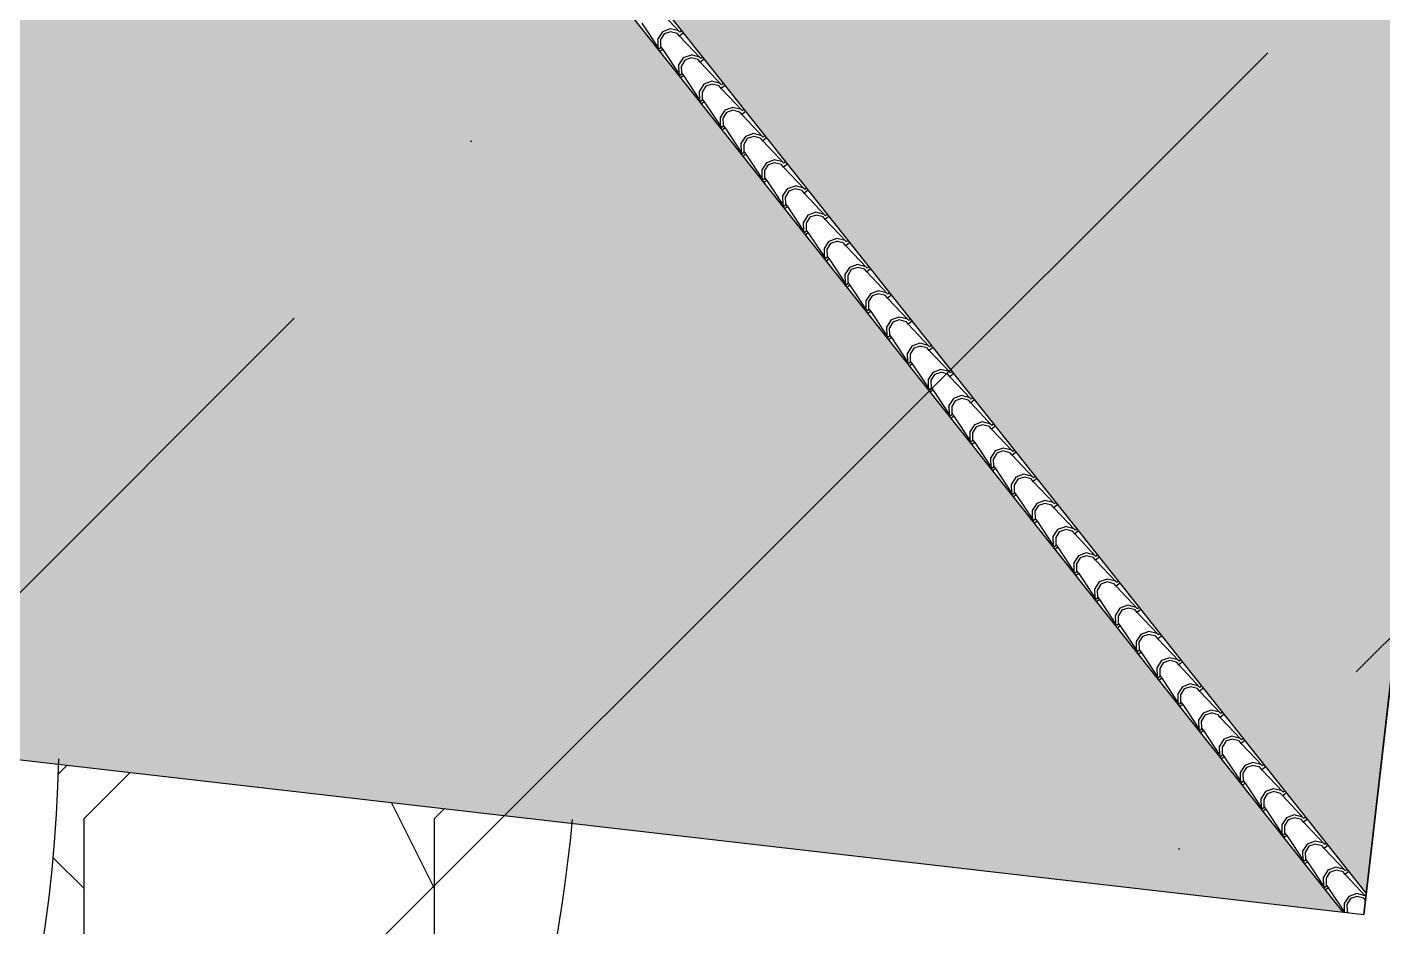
# Model space of a CAD drawing. Header units: millimetres. Extents: x 648844 to 649530, y 1246379 to 1246752.
# Drawn here: x 649207.03 to 649213.8, y 1246481.98 to 1246486.47 of the extents above; entities that cross this region are included whole.
import ezdxf

# ---------------------------------------------------------------- set-up
doc = ezdxf.new("R2010")
doc.units = ezdxf.units.MM
doc.header["$LTSCALE"] = 20
doc.header["$MEASUREMENT"] = 0
doc.layers.get('0').update_dxf_attribs({"linetype": 'CONTINUOUS'})
doc.layers.add('acera', color=8, linetype='CONTINUOUS')
doc.layers.add('TECHO', color=30, linetype='CONTINUOUS')

# ---------------------------------------------------------------- blocks, each defined once
blk = doc.blocks.new('TEJA45')
at = {"layer": 'TECHO'}
for p, q in [((-0.1916, 4.2385), (-0.0979, 4.35)), ((-0.1043, 4.3069), (-0.0984, 4.35)), ((-0.0899, 4.3095), (-0.0852, 4.345)), ((-0.0857, 4.35), (-0.0828, 4.3472)), ((-0.0852, 4.3448), (-0.08, 4.35)), ((-0.0852, 4.2692), (-0.1041, 4.307)), ((-0.0756, 4.2788), (-0.0898, 4.3095)), ((-0.0474, 4.2503), (-0.0852, 4.2692)), ((-0.0449, 4.2646), (-0.0756, 4.2788)), ((-0.0095, 4.2692), (-0.0449, 4.2645)), ((0, 4.2788), (-0.0096, 4.2692)), ((-0.3097, 4.1203), (-0.2105, 4.2385)), ((-0.2224, 4.1887), (-0.2165, 4.2324)), ((-0.2105, 4.2385), (-0.214, 4.242)), ((-0.2105, 4.2385), (-0.201, 4.229)), ((-0.2081, 4.1914), (-0.2034, 4.2268)), ((-0.201, 4.2479), (-0.2046, 4.2515)), ((-0.2034, 4.2267), (-0.1915, 4.2385)), ((-0.1915, 4.2385), (-0.201, 4.2479)), ((0, 4.2602), (-0.1159, 4.1629)), ((-0.0038, 4.2561), (-0.0475, 4.2502)), ((-0.3192, 4.1298), (-0.3227, 4.1333)), ((-0.3097, 4.1203), (-0.3192, 4.1298)), ((-0.1159, 4.144), (-0.2341, 4.0447)), ((-0.2034, 4.151), (-0.2223, 4.1888)), ((-0.1938, 4.1606), (-0.2079, 4.1914)), ((-0.1656, 4.1321), (-0.2034, 4.151)), ((-0.1631, 4.1464), (-0.1938, 4.1606)), ((-0.1219, 4.1379), (-0.1656, 4.132)), ((-0.1276, 4.1511), (-0.1631, 4.1463)), ((-0.1159, 4.1629), (-0.1277, 4.151)), ((-0.0985, 4.1454), (-0.1159, 4.1629)), ((-0.108, 4.136), (-0.1159, 4.144)), ((-0.4279, 4.0022), (-0.3287, 4.1203)), ((-0.3406, 4.0706), (-0.3347, 4.1143)), ((-0.3215, 4.0329), (-0.3404, 4.0707)), ((-0.3286, 4.1203), (-0.3322, 4.1239)), ((-0.3286, 4.1203), (-0.3192, 4.1109)), ((-0.3262, 4.0732), (-0.3215, 4.1087)), ((-0.3119, 4.0425), (-0.3261, 4.0732)), ((-0.3215, 4.1085), (-0.3097, 4.1203)), ((-0.5461, 3.884), (-0.4468, 4.0022)), ((-0.4587, 3.9524), (-0.4528, 3.9961)), ((-0.4468, 4.0022), (-0.4503, 4.0057)), ((-0.4468, 4.0022), (-0.4373, 3.9927)), ((-0.4373, 4.0116), (-0.4409, 4.0152)), ((-0.4397, 3.9903), (-0.4279, 4.0022)), ((-0.4279, 4.0022), (-0.4373, 4.0116)), ((-0.2341, 4.0258), (-0.3522, 3.9265)), ((-0.2837, 4.014), (-0.3215, 4.0329)), ((-0.2812, 4.0283), (-0.3119, 4.0425)), ((-0.2401, 4.0198), (-0.2838, 4.0139)), ((-0.2458, 4.0329), (-0.2812, 4.0282)), ((-0.2341, 4.0447), (-0.2459, 4.0329)), ((-0.2167, 4.0273), (-0.2341, 4.0447)), ((-0.2261, 4.0178), (-0.2341, 4.0258)), ((-0.4397, 3.9147), (-0.4586, 3.9525)), ((-0.4444, 3.9551), (-0.4397, 3.9905)), ((-0.4301, 3.9243), (-0.4443, 3.955)), ((-0.6642, 3.7659), (-0.565, 3.884)), ((-0.5769, 3.8342), (-0.571, 3.878)), ((-0.5649, 3.884), (-0.5685, 3.8876)), ((-0.5649, 3.884), (-0.5555, 3.8746)), ((-0.5626, 3.8369), (-0.5578, 3.8724)), ((-0.5555, 3.8935), (-0.559, 3.897)), ((-0.5578, 3.8722), (-0.546, 3.884)), ((-0.546, 3.884), (-0.5555, 3.8935)), ((-0.3522, 3.9076), (-0.4704, 3.8084)), ((-0.4019, 3.8958), (-0.4397, 3.9147)), ((-0.3994, 3.9101), (-0.4301, 3.9243)), ((-0.3582, 3.9016), (-0.402, 3.8957)), ((-0.364, 3.9147), (-0.3994, 3.91)), ((-0.3522, 3.9265), (-0.3641, 3.9147)), ((-0.3348, 3.9091), (-0.3522, 3.9265)), ((-0.3443, 3.8997), (-0.3522, 3.9076)), ((-0.5578, 3.7965), (-0.5767, 3.8344)), ((-0.5482, 3.8062), (-0.5624, 3.8369)), ((-0.52, 3.7777), (-0.5579, 3.7966)), ((-0.5175, 3.792), (-0.5483, 3.8062)), ((-0.4821, 3.7966), (-0.5176, 3.7919)), ((-0.4704, 3.8084), (-0.4822, 3.7966)), ((-0.453, 3.791), (-0.4704, 3.8084)), ((-0.7824, 3.6477), (-0.6831, 3.7659)), ((-0.6951, 3.7161), (-0.6891, 3.7598)), ((-0.6831, 3.7658), (-0.6867, 3.7694)), ((-0.6831, 3.7658), (-0.6736, 3.7564)), ((-0.6807, 3.7188), (-0.676, 3.7542)), ((-0.6736, 3.7753), (-0.6772, 3.7789)), ((-0.676, 3.754), (-0.6642, 3.7658)), ((-0.6642, 3.7658), (-0.6736, 3.7753)), ((-0.4704, 3.7895), (-0.5885, 3.6902)), ((-0.4764, 3.7835), (-0.5201, 3.7776)), ((-0.4624, 3.7815), (-0.4704, 3.7895)), ((-0.7918, 3.6571), (-0.7954, 3.6607)), ((-0.7823, 3.6477), (-0.7918, 3.6571)), ((-0.5885, 3.6713), (-0.7067, 3.5721)), ((-0.676, 3.6784), (-0.6949, 3.7162)), ((-0.6664, 3.688), (-0.6806, 3.7187)), ((-0.6382, 3.6595), (-0.676, 3.6784)), ((-0.6357, 3.6738), (-0.6664, 3.688)), ((-0.5945, 3.6653), (-0.6383, 3.6594)), ((-0.6003, 3.6784), (-0.6357, 3.6737)), ((-0.5886, 3.6902), (-0.6004, 3.6784)), ((-0.5711, 3.6728), (-0.5886, 3.6902)), ((-0.5806, 3.6633), (-0.5886, 3.6713)), ((-0.9005, 3.5295), (-0.8013, 3.6477)), ((-0.8132, 3.5979), (-0.8073, 3.6417)), ((-0.7942, 3.5602), (-0.8131, 3.598)), ((-0.8012, 3.6477), (-0.8048, 3.6513)), ((-0.8012, 3.6477), (-0.7918, 3.6382)), ((-0.7989, 3.6006), (-0.7941, 3.636)), ((-0.7845, 3.5699), (-0.7987, 3.6006)), ((-0.7942, 3.6359), (-0.7823, 3.6477)), ((-1.0187, 3.4114), (-0.9194, 3.5295)), ((-0.9314, 3.4798), (-0.9255, 3.5235)), ((-0.9194, 3.5295), (-0.923, 3.5331)), ((-0.9194, 3.5295), (-0.9099, 3.5201)), ((-0.9099, 3.539), (-0.9135, 3.5426)), ((-0.9123, 3.5177), (-0.9005, 3.5295)), ((-0.9005, 3.5295), (-0.9099, 3.539)), ((-0.7067, 3.5532), (-0.8249, 3.4539)), ((-0.7564, 3.5414), (-0.7942, 3.5603)), ((-0.7538, 3.5557), (-0.7846, 3.5698)), ((-0.7127, 3.5471), (-0.7564, 3.5412)), ((-0.7184, 3.5603), (-0.7539, 3.5555)), ((-0.7067, 3.5721), (-0.7185, 3.5603)), ((-0.6893, 3.5546), (-0.7067, 3.5721)), ((-0.6987, 3.5452), (-0.7067, 3.5532)), ((-0.9123, 3.4421), (-0.9312, 3.4799)), ((-0.917, 3.4824), (-0.9123, 3.5179)), ((-0.9027, 3.4517), (-0.9169, 3.4824)), ((-0.8249, 3.4539), (-0.8367, 3.4421)), ((-0.8074, 3.4365), (-0.8249, 3.4539)), ((-1.1369, 3.2932), (-1.0376, 3.4114)), ((-1.0495, 3.3616), (-1.0436, 3.4053)), ((-1.0376, 3.4114), (-1.0411, 3.4149)), ((-1.0376, 3.4114), (-1.0281, 3.4019)), ((-1.0352, 3.3643), (-1.0305, 3.3997)), ((-1.0281, 3.4208), (-1.0317, 3.4244)), ((-1.0305, 3.3996), (-1.0187, 3.4114)), ((-1.0187, 3.4114), (-1.0281, 3.4208)), ((-0.8249, 3.435), (-0.943, 3.3358)), ((-0.8745, 3.4232), (-0.9123, 3.4421)), ((-0.872, 3.4375), (-0.9027, 3.4517)), ((-0.8309, 3.429), (-0.8746, 3.4231)), ((-0.8366, 3.4421), (-0.872, 3.4374)), ((-0.8169, 3.427), (-0.8249, 3.435)), ((-1.0305, 3.3239), (-1.0494, 3.3617)), ((-1.0209, 3.3335), (-1.035, 3.3643)), ((-0.9927, 3.305), (-1.0305, 3.3239)), ((-0.9902, 3.3193), (-1.0209, 3.3335)), ((-0.9547, 3.324), (-0.9902, 3.3192)), ((-0.943, 3.3358), (-0.9548, 3.3239)), ((-0.9256, 3.3183), (-0.943, 3.3358)), ((-1.255, 3.1751), (-1.1558, 3.2932)), ((-1.1677, 3.2435), (-1.1618, 3.2872)), ((-1.1557, 3.2932), (-1.1593, 3.2968)), ((-1.1557, 3.2932), (-1.1463, 3.2838)), ((-1.1533, 3.2461), (-1.1486, 3.2816)), ((-1.1463, 3.3027), (-1.1498, 3.3062)), ((-1.1486, 3.2814), (-1.1368, 3.2932)), ((-1.1368, 3.2932), (-1.1463, 3.3027)), ((-0.943, 3.3168), (-1.0612, 3.2176)), ((-0.949, 3.3108), (-0.9927, 3.3049)), ((-0.9351, 3.3089), (-0.943, 3.3168)), ((-1.2644, 3.1845), (-1.268, 3.1881)), ((-1.255, 3.1751), (-1.2644, 3.1845)), ((-1.0612, 3.1987), (-1.1793, 3.0994)), ((-1.1486, 3.2058), (-1.1675, 3.2436)), ((-1.139, 3.2154), (-1.1532, 3.2461)), ((-1.1108, 3.1869), (-1.1486, 3.2058)), ((-1.1083, 3.2012), (-1.139, 3.2154)), ((-1.0672, 3.1927), (-1.1109, 3.1868)), ((-1.0729, 3.2058), (-1.1083, 3.2011)), ((-1.0612, 3.2176), (-1.073, 3.2058)), ((-1.0438, 3.2002), (-1.0612, 3.2176)), ((-1.0532, 3.1907), (-1.0612, 3.1987)), ((-1.3732, 3.0569), (-1.2739, 3.1751)), ((-1.2858, 3.1253), (-1.2799, 3.169)), ((-1.2668, 3.0876), (-1.2857, 3.1254)), ((-1.2739, 3.1751), (-1.2774, 3.1786)), ((-1.2739, 3.1751), (-1.2644, 3.1656)), ((-1.2715, 3.128), (-1.2668, 3.1634)), ((-1.2572, 3.0972), (-1.2713, 3.128)), ((-1.2668, 3.1632), (-1.255, 3.1751)), ((-1.4913, 2.9388), (-1.3921, 3.0569)), ((-1.404, 3.0071), (-1.3981, 3.0509)), ((-1.392, 3.0569), (-1.3956, 3.0605)), ((-1.392, 3.0569), (-1.3826, 3.0474)), ((-1.3826, 3.0664), (-1.3861, 3.0699)), ((-1.3849, 3.0451), (-1.3731, 3.0569)), ((-1.3731, 3.0569), (-1.3826, 3.0664)), ((-1.1793, 3.0805), (-1.2975, 2.9813)), ((-1.229, 3.0687), (-1.2668, 3.0876)), ((-1.2265, 3.083), (-1.2572, 3.0972)), ((-1.1853, 3.0745), (-1.2291, 3.0686)), ((-1.191, 3.0876), (-1.2265, 3.0829)), ((-1.1793, 3.0994), (-1.1912, 3.0876)), ((-1.1619, 3.082), (-1.1793, 3.0994)), ((-1.1714, 3.0726), (-1.1793, 3.0805)), ((-1.3849, 2.9694), (-1.4038, 3.0072)), ((-1.3897, 3.0098), (-1.3849, 3.0453)), ((-1.3753, 2.9791), (-1.3895, 3.0098)), ((-1.3446, 2.9649), (-1.3754, 2.9791)), ((-1.2975, 2.9813), (-1.3093, 2.9695)), ((-1.2801, 2.9639), (-1.2975, 2.9813)), ((-1.6095, 2.8206), (-1.5102, 2.9388)), ((-1.5222, 2.889), (-1.5163, 2.9327)), ((-1.5102, 2.9387), (-1.5138, 2.9423)), ((-1.5102, 2.9387), (-1.5007, 2.9293)), ((-1.5078, 2.8917), (-1.5031, 2.9271)), ((-1.5007, 2.9482), (-1.5043, 2.9518)), ((-1.5031, 2.9269), (-1.4913, 2.9387)), ((-1.4913, 2.9387), (-1.5007, 2.9482)), ((-1.2975, 2.9624), (-1.4157, 2.8631)), ((-1.3472, 2.9506), (-1.385, 2.9695)), ((-1.3035, 2.9564), (-1.3472, 2.9504)), ((-1.3092, 2.9695), (-1.3447, 2.9648)), ((-1.2895, 2.9544), (-1.2975, 2.9624)), ((-1.4157, 2.8442), (-1.5338, 2.745)), ((-1.5031, 2.8513), (-1.522, 2.8891)), ((-1.4935, 2.8609), (-1.5077, 2.8916)), ((-1.4653, 2.8324), (-1.5031, 2.8513)), ((-1.4628, 2.8467), (-1.4935, 2.8609)), ((-1.4274, 2.8513), (-1.4628, 2.8466)), ((-1.4157, 2.8631), (-1.4275, 2.8513)), ((-1.3982, 2.8457), (-1.4157, 2.8631)), ((-1.4077, 2.8362), (-1.4157, 2.8442)), ((-1.7276, 2.7024), (-1.6284, 2.8206)), ((-1.6403, 2.7708), (-1.6344, 2.8145)), ((-1.6283, 2.8206), (-1.6319, 2.8242)), ((-1.6283, 2.8206), (-1.6189, 2.8111)), ((-1.626, 2.7735), (-1.6212, 2.8089)), ((-1.6189, 2.83), (-1.6225, 2.8336)), ((-1.6213, 2.8088), (-1.6094, 2.8206)), ((-1.6094, 2.8206), (-1.6189, 2.83)), ((-1.4217, 2.8382), (-1.4654, 2.8323)), ((-1.737, 2.7119), (-1.7406, 2.7154)), ((-1.7276, 2.7024), (-1.737, 2.7119)), ((-1.5338, 2.7261), (-1.652, 2.6268)), ((-1.6213, 2.7331), (-1.6402, 2.7709)), ((-1.6116, 2.7428), (-1.6258, 2.7735)), ((-1.5835, 2.7142), (-1.6213, 2.7332)), ((-1.5809, 2.7286), (-1.6117, 2.7427)), ((-1.5398, 2.72), (-1.5835, 2.7141)), ((-1.5455, 2.7332), (-1.581, 2.7284)), ((-1.5338, 2.745), (-1.5456, 2.7332)), ((-1.5164, 2.7275), (-1.5338, 2.745)), ((-1.5258, 2.7181), (-1.5338, 2.7261)), ((-1.8458, 2.5843), (-1.7465, 2.7024)), ((-1.7585, 2.6527), (-1.7526, 2.6964)), ((-1.7394, 2.615), (-1.7583, 2.6528)), ((-1.7465, 2.7024), (-1.7501, 2.706)), ((-1.7465, 2.7024), (-1.737, 2.693)), ((-1.7441, 2.6553), (-1.7394, 2.6908)), ((-1.7298, 2.6246), (-1.744, 2.6553)), ((-1.7394, 2.6906), (-1.7276, 2.7024)), ((-1.964, 2.4661), (-1.8647, 2.5843)), ((-1.8766, 2.5345), (-1.8707, 2.5782)), ((-1.8647, 2.5843), (-1.8682, 2.5878)), ((-1.8647, 2.5843), (-1.8552, 2.5748)), ((-1.8552, 2.5937), (-1.8588, 2.5973)), ((-1.8576, 2.5725), (-1.8458, 2.5843)), ((-1.8458, 2.5843), (-1.8552, 2.5937)), ((-1.652, 2.6079), (-1.7701, 2.5086)), ((-1.7016, 2.5961), (-1.7394, 2.615)), ((-1.6991, 2.6104), (-1.7298, 2.6246)), ((-1.658, 2.6019), (-1.7017, 2.596)), ((-1.6637, 2.615), (-1.6991, 2.6103)), ((-1.652, 2.6268), (-1.6638, 2.615)), ((-1.6346, 2.6094), (-1.652, 2.6268)), ((-1.644, 2.5999), (-1.652, 2.6079)), ((-1.8576, 2.4968), (-1.8765, 2.5346)), ((-1.8623, 2.5372), (-1.8576, 2.5726)), ((-1.8479, 2.5064), (-1.8621, 2.5372)), ((-1.8173, 2.4923), (-1.848, 2.5064)), ((-1.7701, 2.5087), (-1.7819, 2.4968)), ((-1.7527, 2.4912), (-1.7701, 2.5087)), ((-2.0821, 2.348), (-1.9829, 2.4661)), ((-1.9948, 2.4163), (-1.9889, 2.4601)), ((-1.9828, 2.4661), (-1.9864, 2.4697)), ((-1.9828, 2.4661), (-1.9734, 2.4567)), ((-1.9804, 2.419), (-1.9757, 2.4545)), ((-1.9734, 2.4756), (-1.9769, 2.4791)), ((-1.9757, 2.4543), (-1.9639, 2.4661)), ((-1.9639, 2.4661), (-1.9734, 2.4756)), ((-1.7701, 2.4897), (-1.8883, 2.3905)), ((-1.8198, 2.4779), (-1.8576, 2.4968)), ((-1.7761, 2.4837), (-1.8199, 2.4778)), ((-1.7818, 2.4969), (-1.8173, 2.4921)), ((-1.7622, 2.4818), (-1.7701, 2.4897)), ((-1.8883, 2.3716), (-2.0064, 2.2723)), ((-1.9757, 2.3786), (-1.9946, 2.4165)), ((-1.9661, 2.3883), (-1.9803, 2.419)), ((-1.9379, 2.3598), (-1.9758, 2.3787)), ((-1.9354, 2.3741), (-1.9661, 2.3883)), ((-1.9, 2.3787), (-1.9354, 2.374)), ((-1.8883, 2.3905), (-1.9001, 2.3787)), ((-1.8709, 2.3731), (-1.8883, 2.3905)), ((-1.8803, 2.3636), (-1.8883, 2.3716)), ((-2.2003, 2.2298), (-2.101, 2.348)), ((-2.113, 2.2982), (-2.1071, 2.3419)), ((-2.101, 2.348), (-2.1045, 2.3515)), ((-2.101, 2.348), (-2.0915, 2.3385)), ((-2.0986, 2.3009), (-2.0939, 2.3363)), ((-2.0915, 2.3574), (-2.0951, 2.361)), ((-2.0939, 2.3361), (-2.0821, 2.348)), ((-2.0821, 2.348), (-2.0915, 2.3574)), ((-1.8943, 2.3656), (-1.938, 2.3597)), ((-2.2097, 2.2393), (-2.2132, 2.2428)), ((-2.2002, 2.2298), (-2.2097, 2.2393)), ((-2.0064, 2.2534), (-2.1246, 2.1542)), ((-2.0939, 2.2605), (-2.1128, 2.2983)), ((-2.0843, 2.2701), (-2.0984, 2.3009)), ((-2.0561, 2.2416), (-2.0939, 2.2605)), ((-2.0536, 2.2559), (-2.0843, 2.2701)), ((-2.0124, 2.2474), (-2.0562, 2.2415)), ((-2.0181, 2.2605), (-2.0536, 2.2558)), ((-2.0064, 2.2723), (-2.0183, 2.2605)), ((-1.989, 2.2549), (-2.0064, 2.2723)), ((-1.9985, 2.2455), (-2.0064, 2.2534)), ((-2.3184, 2.1117), (-2.2192, 2.2298)), ((-2.2311, 2.18), (-2.2252, 2.2238)), ((-2.212, 2.1423), (-2.2309, 2.1801)), ((-2.2191, 2.2298), (-2.2227, 2.2334)), ((-2.2191, 2.2298), (-2.2097, 2.2203)), ((-2.2168, 2.1827), (-2.212, 2.2182)), ((-2.2024, 2.152), (-2.2166, 2.1827)), ((-2.212, 2.218), (-2.2002, 2.2298)), ((-2.4366, 1.9935), (-2.3373, 2.1117)), ((-2.3493, 2.0619), (-2.3434, 2.1056)), ((-2.3373, 2.1116), (-2.3409, 2.1152)), ((-2.3373, 2.1116), (-2.3278, 2.1022)), ((-2.3349, 2.0646), (-2.3302, 2.1)), ((-2.3278, 2.1211), (-2.3314, 2.1247)), ((-2.3302, 2.0998), (-2.3184, 2.1116)), ((-2.3184, 2.1116), (-2.3278, 2.1211)), ((-2.1246, 2.1353), (-2.2428, 2.036)), ((-2.1743, 2.1235), (-2.2121, 2.1424)), ((-2.1717, 2.1378), (-2.2024, 2.152)), ((-2.1306, 2.1292), (-2.1743, 2.1233)), ((-2.1363, 2.1424), (-2.1717, 2.1377)), ((-2.1246, 2.1542), (-2.1364, 2.1424)), ((-2.1072, 2.1368), (-2.1246, 2.1542)), ((-2.1166, 2.1273), (-2.1246, 2.1353)), ((-2.3302, 2.0242), (-2.3491, 2.062)), ((-2.3206, 2.0338), (-2.3348, 2.0645)), ((-2.2899, 2.0196), (-2.3206, 2.0338)), ((-2.2428, 2.036), (-2.2546, 2.0242)), ((-2.2253, 2.0186), (-2.2428, 2.036)), ((-2.5547, 1.8753), (-2.4555, 1.9935)), ((-2.4674, 1.9437), (-2.4615, 1.9874)), ((-2.4554, 1.9935), (-2.459, 1.9971)), ((-2.4554, 1.9935), (-2.446, 1.984)), ((-2.4531, 1.9464), (-2.4483, 1.9819)), ((-2.446, 2.0029), (-2.4496, 2.0065)), ((-2.4484, 1.9817), (-2.4365, 1.9935)), ((-2.4365, 1.9935), (-2.446, 2.0029)), ((-2.2428, 2.0171), (-2.3609, 1.9179)), ((-2.2924, 2.0053), (-2.3302, 2.0242)), ((-2.2488, 2.0111), (-2.2925, 2.0052)), ((-2.2545, 2.0242), (-2.2899, 2.0195)), ((-2.2348, 2.0091), (-2.2428, 2.0171)), ((-2.3609, 1.899), (-2.4791, 1.7997)), ((-2.4484, 1.906), (-2.4673, 1.9438)), ((-2.4387, 1.9157), (-2.4529, 1.9464)), ((-2.4106, 1.8871), (-2.4484, 1.9061)), ((-2.408, 1.9015), (-2.4388, 1.9157)), ((-2.3726, 1.9061), (-2.4081, 1.9013)), ((-2.3609, 1.9179), (-2.3727, 1.906)), ((-2.3435, 1.9004), (-2.3609, 1.9179)), ((-2.3529, 1.891), (-2.3609, 1.899)), ((-2.6729, 1.7572), (-2.5737, 1.8753)), ((-2.5856, 1.8256), (-2.5797, 1.8693)), ((-2.5736, 1.8753), (-2.5772, 1.8789)), ((-2.5736, 1.8753), (-2.5642, 1.8659)), ((-2.5712, 1.8282), (-2.5665, 1.8637)), ((-2.5569, 1.7975), (-2.5711, 1.8282)), ((-2.5642, 1.8848), (-2.5677, 1.8883)), ((-2.5665, 1.8635), (-2.5547, 1.8753)), ((-2.5547, 1.8753), (-2.5642, 1.8848)), ((-2.3669, 1.8929), (-2.4106, 1.887)), ((-2.6918, 1.7572), (-2.6953, 1.7607)), ((-2.6823, 1.7666), (-2.6859, 1.7702)), ((-2.6729, 1.7572), (-2.6823, 1.7666)), ((-2.4791, 1.7808), (-2.5972, 1.6815)), ((-2.5665, 1.7879), (-2.5854, 1.8257)), ((-2.5287, 1.769), (-2.5665, 1.7879)), ((-2.5262, 1.7833), (-2.5569, 1.7975)), ((-2.4851, 1.7748), (-2.5288, 1.7689)), ((-2.4908, 1.7879), (-2.5262, 1.7832)), ((-2.4791, 1.7997), (-2.4909, 1.7879)), ((-2.4617, 1.7823), (-2.4791, 1.7997)), ((-2.4711, 1.7728), (-2.4791, 1.7808)), ((-2.7911, 1.639), (-2.6918, 1.7572)), ((-2.7038, 1.7074), (-2.6978, 1.7511)), ((-2.6847, 1.6697), (-2.7036, 1.7075)), ((-2.6918, 1.7572), (-2.6823, 1.7477)), ((-2.6894, 1.7101), (-2.6847, 1.7455)), ((-2.675, 1.6794), (-2.6892, 1.7101)), ((-2.6847, 1.7454), (-2.6729, 1.7572)), ((-2.9092, 1.5209), (-2.81, 1.639)), ((-2.8219, 1.5892), (-2.816, 1.633)), ((-2.8099, 1.639), (-2.8135, 1.6426)), ((-2.8099, 1.639), (-2.8005, 1.6296)), ((-2.8075, 1.5919), (-2.8028, 1.6274)), ((-2.8005, 1.6485), (-2.804, 1.652)), ((-2.8028, 1.6272), (-2.791, 1.639)), ((-2.791, 1.639), (-2.8005, 1.6485)), ((-2.5972, 1.6626), (-2.7154, 1.5634)), ((-2.6469, 1.6508), (-2.6847, 1.6697)), ((-2.6444, 1.6652), (-2.6751, 1.6793)), ((-2.6032, 1.6566), (-2.647, 1.6507)), ((-2.6089, 1.6697), (-2.6444, 1.665)), ((-2.5972, 1.6815), (-2.6091, 1.6697)), ((-2.5798, 1.6641), (-2.5972, 1.6815)), ((-2.5893, 1.6547), (-2.5972, 1.6626)), ((-2.8028, 1.5515), (-2.8217, 1.5894)), ((-2.7932, 1.5612), (-2.8074, 1.5919)), ((-2.7625, 1.547), (-2.7932, 1.5612)), ((-2.7154, 1.5634), (-2.7272, 1.5516)), ((-2.698, 1.546), (-2.7154, 1.5634)), ((-3.0274, 1.4027), (-2.9281, 1.5209)), ((-2.9401, 1.4711), (-2.9342, 1.5148)), ((-2.9281, 1.5209), (-2.9316, 1.5244)), ((-2.9281, 1.5209), (-2.9186, 1.5114)), ((-2.9257, 1.4738), (-2.921, 1.5092)), ((-2.9186, 1.5303), (-2.9222, 1.5339)), ((-2.921, 1.509), (-2.9092, 1.5209)), ((-2.9092, 1.5209), (-2.9186, 1.5303)), ((-2.7154, 1.5445), (-2.8335, 1.4452)), ((-2.765, 1.5327), (-2.8029, 1.5516)), ((-2.7214, 1.5385), (-2.7651, 1.5325)), ((-2.7271, 1.5516), (-2.7625, 1.5469)), ((-2.7074, 1.5365), (-2.7154, 1.5445)), ((-2.8335, 1.4263), (-2.9517, 1.3271)), ((-2.921, 1.4334), (-2.9399, 1.4712)), ((-2.9114, 1.443), (-2.9255, 1.4738)), ((-2.8832, 1.4145), (-2.921, 1.4334)), ((-2.8807, 1.4288), (-2.9114, 1.443)), ((-2.8452, 1.4334), (-2.8807, 1.4287)), ((-2.8336, 1.4452), (-2.8454, 1.4334)), ((-2.8161, 1.4278), (-2.8336, 1.4452)), ((-2.8256, 1.4184), (-2.8336, 1.4263)), ((-3.1455, 1.2845), (-3.0463, 1.4027)), ((-3.0582, 1.3529), (-3.0523, 1.3966)), ((-3.0462, 1.4027), (-3.0498, 1.4063)), ((-3.0462, 1.4027), (-3.0368, 1.3932)), ((-3.0439, 1.3556), (-3.0391, 1.3911)), ((-3.0295, 1.3249), (-3.0437, 1.3556)), ((-3.0368, 1.4121), (-3.0403, 1.4157)), ((-3.0391, 1.3909), (-3.0273, 1.4027)), ((-3.0273, 1.4027), (-3.0368, 1.4121)), ((-2.8396, 1.4203), (-2.8833, 1.4144)), ((-3.1644, 1.2845), (-3.168, 1.2881)), ((-3.1549, 1.294), (-3.1585, 1.2976)), ((-3.1455, 1.2845), (-3.1549, 1.294)), ((-2.9517, 1.3082), (-3.0699, 1.2089)), ((-3.0391, 1.3152), (-3.0581, 1.353)), ((-3.0014, 1.2964), (-3.0392, 1.3153)), ((-2.9988, 1.3107), (-3.0295, 1.3249)), ((-2.9577, 1.3021), (-3.0014, 1.2962)), ((-2.9634, 1.3153), (-2.9988, 1.3105)), ((-2.9517, 1.3271), (-2.9635, 1.3153)), ((-2.9343, 1.3097), (-2.9517, 1.3271)), ((-2.9437, 1.3002), (-2.9517, 1.3082)), ((-3.2637, 1.1664), (-3.1644, 1.2845)), ((-3.1764, 1.2348), (-3.1705, 1.2785)), ((-3.1573, 1.1971), (-3.1762, 1.2349)), ((-3.1644, 1.2845), (-3.1549, 1.2751)), ((-3.162, 1.2375), (-3.1573, 1.2729)), ((-3.1477, 1.2067), (-3.1618, 1.2374)), ((-3.1573, 1.2727), (-3.1455, 1.2845)), ((-3.3818, 1.0482), (-3.2826, 1.1664)), ((-3.2945, 1.1166), (-3.2886, 1.1603)), ((-3.2826, 1.1664), (-3.2861, 1.1699)), ((-3.2826, 1.1664), (-3.2731, 1.1569)), ((-3.2802, 1.1193), (-3.2754, 1.1548)), ((-3.2731, 1.1758), (-3.2767, 1.1794)), ((-3.2755, 1.1546), (-3.2636, 1.1664)), ((-3.2636, 1.1664), (-3.2731, 1.1758)), ((-3.0699, 1.19), (-3.188, 1.0908)), ((-3.1195, 1.1782), (-3.1573, 1.1971)), ((-3.117, 1.1925), (-3.1477, 1.2067)), ((-3.0759, 1.184), (-3.1196, 1.1781)), ((-3.0816, 1.1971), (-3.117, 1.1924)), ((-3.0699, 1.2089), (-3.0817, 1.1971)), ((-3.0524, 1.1915), (-3.0699, 1.2089)), ((-3.0619, 1.182), (-3.0699, 1.19)), ((-3.2755, 1.0789), (-3.2944, 1.1167)), ((-3.2658, 1.0886), (-3.28, 1.1193)), ((-3.2351, 1.0744), (-3.2659, 1.0886)), ((-3.188, 1.0908), (-3.1998, 1.0789)), ((-3.1706, 1.0733), (-3.188, 1.0908)), ((-3.5, 0.9301), (-3.4008, 1.0482)), ((-3.4127, 0.9984), (-3.4068, 1.0422)), ((-3.4007, 1.0482), (-3.4043, 1.0518)), ((-3.4007, 1.0482), (-3.3913, 1.0388)), ((-3.3983, 1.0012), (-3.3936, 1.0366)), ((-3.3913, 1.0577), (-3.3948, 1.0612)), ((-3.3936, 1.0364), (-3.3818, 1.0482)), ((-3.3818, 1.0482), (-3.3913, 1.0577)), ((-3.188, 1.0718), (-3.3062, 0.9726)), ((-3.2377, 1.06), (-3.2755, 1.0789)), ((-3.194, 1.0658), (-3.2378, 1.0599)), ((-3.1997, 1.079), (-3.2352, 1.0742)), ((-3.1801, 1.0639), (-3.188, 1.0719)), ((-3.3062, 0.9537), (-3.4243, 0.8544)), ((-3.3936, 0.9608), (-3.4125, 0.9986)), ((-3.384, 0.9704), (-3.3982, 1.0011)), ((-3.3558, 0.9419), (-3.3936, 0.9608)), ((-3.3533, 0.9562), (-3.384, 0.9704)), ((-3.3179, 0.9608), (-3.3533, 0.9561)), ((-3.3062, 0.9726), (-3.318, 0.9608)), ((-3.2888, 0.9552), (-3.3062, 0.9726)), ((-3.2982, 0.9457), (-3.3062, 0.9537)), ((-3.6182, 0.8119), (-3.5189, 0.9301)), ((-3.5309, 0.8803), (-3.525, 0.924)), ((-3.5118, 0.8426), (-3.5307, 0.8804)), ((-3.5189, 0.9301), (-3.5224, 0.9336)), ((-3.5189, 0.9301), (-3.5094, 0.9206)), ((-3.5165, 0.883), (-3.5118, 0.9184)), ((-3.5021, 0.8523), (-3.5163, 0.883)), ((-3.5094, 0.9395), (-3.513, 0.9431)), ((-3.5118, 0.9183), (-3.5, 0.9301)), ((-3.5, 0.9301), (-3.5094, 0.9395)), ((-3.3122, 0.9477), (-3.3559, 0.9418)), ((-3.637, 0.8119), (-3.6406, 0.8155)), ((-3.6276, 0.8214), (-3.6311, 0.8249)), ((-3.6181, 0.8119), (-3.6276, 0.8214)), ((-3.4243, 0.8355), (-3.5425, 0.7363)), ((-3.474, 0.8237), (-3.5118, 0.8426)), ((-3.4714, 0.8381), (-3.5022, 0.8522)), ((-3.4304, 0.8295), (-3.4741, 0.8236)), ((-3.436, 0.8426), (-3.4715, 0.8379)), ((-3.4243, 0.8544), (-3.4362, 0.8426)), ((-3.4069, 0.837), (-3.4243, 0.8544)), ((-3.4164, 0.8276), (-3.4243, 0.8355)), ((-3.7363, 0.6938), (-3.6371, 0.8119)), ((-3.649, 0.7621), (-3.6431, 0.8059)), ((-3.6299, 0.7244), (-3.6488, 0.7623)), ((-3.637, 0.8119), (-3.6276, 0.8025)), ((-3.6346, 0.7648), (-3.6299, 0.8003)), ((-3.6203, 0.7341), (-3.6345, 0.7648)), ((-3.6299, 0.8001), (-3.6181, 0.8119)), ((-3.8545, 0.5756), (-3.7552, 0.6938)), ((-3.7672, 0.644), (-3.7613, 0.6877)), ((-3.7552, 0.6938), (-3.7587, 0.6973)), ((-3.7552, 0.6938), (-3.7457, 0.6843)), ((-3.7528, 0.6467), (-3.7481, 0.6821)), ((-3.7457, 0.7032), (-3.7493, 0.7068)), ((-3.7481, 0.6819), (-3.7363, 0.6938)), ((-3.7363, 0.6938), (-3.7457, 0.7032)), ((-3.5425, 0.7174), (-3.6606, 0.6181)), ((-3.5921, 0.7056), (-3.63, 0.7245)), ((-3.5896, 0.7199), (-3.6203, 0.7341)), ((-3.5485, 0.7113), (-3.5922, 0.7054)), ((-3.5542, 0.7245), (-3.5896, 0.7198)), ((-3.5425, 0.7363), (-3.5543, 0.7245)), ((-3.5251, 0.7189), (-3.5425, 0.7363)), ((-3.5345, 0.7094), (-3.5425, 0.7174)), ((-3.7481, 0.6063), (-3.767, 0.6441)), ((-3.7385, 0.6159), (-3.7526, 0.6467)), ((-3.7078, 0.6018), (-3.7385, 0.6159)), ((-3.6607, 0.6181), (-3.6725, 0.6063)), ((-3.6432, 0.6007), (-3.6607, 0.6181)), ((-3.9726, 0.4574), (-3.8734, 0.5756)), ((-3.8853, 0.5258), (-3.8794, 0.5695)), ((-3.8733, 0.5756), (-3.8769, 0.5792)), ((-3.8733, 0.5756), (-3.8639, 0.5661)), ((-3.871, 0.5285), (-3.8662, 0.564)), ((-3.8639, 0.585), (-3.8675, 0.5886)), ((-3.8662, 0.5638), (-3.8544, 0.5756)), ((-3.8544, 0.5756), (-3.8639, 0.585)), ((-3.6606, 0.5992), (-3.7788, 0.5)), ((-3.7103, 0.5874), (-3.7481, 0.6063)), ((-3.6667, 0.5932), (-3.7104, 0.5873)), ((-3.6723, 0.6063), (-3.7078, 0.6016)), ((-3.6527, 0.5913), (-3.6607, 0.5992)), ((-3.7788, 0.4811), (-3.897, 0.3818)), ((-3.8662, 0.4881), (-3.8852, 0.5259)), ((-3.8566, 0.4978), (-3.8708, 0.5285)), ((-3.8285, 0.4693), (-3.8663, 0.4882)), ((-3.8259, 0.4836), (-3.8566, 0.4978)), ((-3.7848, 0.475), (-3.8285, 0.4691)), ((-3.7905, 0.4882), (-3.8259, 0.4834)), ((-3.7788, 0.5), (-3.7906, 0.4882)), ((-3.7614, 0.4825), (-3.7788, 0.5)), ((-3.7708, 0.4731), (-3.7788, 0.4811)), ((-4.0908, 0.3393), (-3.9915, 0.4574)), ((-4.0035, 0.4077), (-3.9976, 0.4514)), ((-3.9844, 0.37), (-4.0033, 0.4078)), ((-3.9915, 0.4574), (-3.9951, 0.461)), ((-3.9915, 0.4574), (-3.982, 0.448)), ((-3.9891, 0.4104), (-3.9844, 0.4458)), ((-3.9748, 0.3796), (-3.9889, 0.4104)), ((-3.982, 0.4669), (-3.9856, 0.4705)), ((-3.9844, 0.4456), (-3.9726, 0.4574)), ((-3.9726, 0.4574), (-3.982, 0.4669)), ((-3.897, 0.3629), (-4.0151, 0.2637)), ((-3.9466, 0.3511), (-3.9844, 0.37)), ((-3.9441, 0.3654), (-3.9748, 0.3796)), ((-3.903, 0.3569), (-3.9467, 0.351)), ((-3.9086, 0.37), (-3.9441, 0.3653)), ((-3.897, 0.3818), (-3.9088, 0.37)), ((-3.8795, 0.3644), (-3.897, 0.3818)), ((-3.889, 0.3549), (-3.897, 0.3629))]:
    blk.add_line(p, q, dxfattribs=at)

msp = doc.modelspace()

# ---------------------------------------------------------------- hatches: boundary and pattern name
h = msp.add_hatch()
h.set_pattern_fill('ANSI36', scale=20, style=0)
h.set_pattern_definition([(45, (-526.4316, -3378.368), (1.3258252147, 4.8613591207), [6.25, -1.25, 0, -1.25])])
h.paths.add_polyline_path([(649188.8489, 1246478.7077), (649215.2214, 1246513.0434), (649317.3489, 1246513.661), (649322.2913, 1246459.3036), (649201.5072, 1246459.3036)])
h.paths.add_polyline_path([(649253.0039, 1246474.2307), (649282.478, 1246474.2307), (649282.478, 1246479.6564), (649253.0039, 1246479.6564)], flags=24)
at = {"layer": 'acera'}
h = msp.add_hatch(dxfattribs=at)
h.set_pattern_fill('PETRA11', color=9, scale=7, style=0, pattern_type=2)
h.set_pattern_definition([(0, (2687.656, -252.1344), (7, 7), [2.1, -2.45, 0.35, -2.1]), (0, (2690.456, -250.7344), (7, 7), [0.35, -1.75, 1.4, -3.5]), (0, (2691.506, -250.3844), (7, 7), [0.35, -6.65]), (0, (2688.356, -250.0344), (7, 7), [1.4, -5.6]), (0, (2687.656, -249.3344), (7, 7), [0.7, -6.3]), (0, (2692.556, -248.6344), (7, 7), [0.7, -0.35, 0.35, -5.6]), (0, (2689.756, -248.2844), (7, 7), [1.05, -5.95]), (0, (2688.006, -247.5844), (7, 7), [0.7, -6.3]), (0, (2690.806, -246.8844), (7, 7), [0.35, -2.1, 1.05, -3.5]), (0, (2689.406, -246.5344), (7, 7), [0.7, -6.3]), (0, (2691.856, -246.1844), (7, 7), [0.7, -6.3]), (0, (2690.456, -245.8344), (7, 7), [0.7, -6.3]), (0, (2693.256, -245.4844), (7, 7), [0.7, -6.3]), (90, (2687.306, -252.1344), (-7, 7), [1.4, -0.35, 0.7, -2.8, 1.4, -0.35]), (90, (2687.656, -247.5844), (-7, 7), [0.35, -6.65]), (90, (2688.706, -249.6844), (-7, 7), [0.7, -1.4, 0.35, -4.55]), (90, (2689.056, -248.6344), (-7, 7), [0.7, -1.4, 1.05, -3.85]), (90, (2690.106, -250.3844), (-7, 7), [0.35, -3.5, 0.7, -0.35, 0.7, -1.4]), (90, (2690.456, -251.0844), (-7, 7), [0.35, -6.65]), (90, (2691.156, -248.9844), (-7, 7), [0.35, -0.35, 1.05, -5.25]), (90, (2691.506, -250.0344), (-7, 7), [0.7, -2.8, 0.35, -0.35, 0.35, -2.45]), (90, (2692.206, -251.7844), (-7, 7), [1.05, -5.95]), (90, (2692.906, -246.5344), (-7, 7), [0.35, -0.35, 0.35, -5.95]), (90, (2693.256, -248.2844), (-7, 7), [1.05, -5.95]), (90, (2694.131, -248.8094), (-7, 7), [0.35, -6.65]), (45, (2689.756, -252.1344), (8e-16, 7), [0.49497, -9.404524937]), (45, (2689.056, -245.4844), (8e-16, 7), [0.49497, -1.48491, 1.48491, -6.434704937]), (45, (2689.756, -246.5344), (8e-16, 7), [0.98994, -2.4748738, 0.49497, -5.939711137]), (45, (2691.156, -246.8844), (8e-16, 7), [0.98994, -3.464825, 0.49497, -4.949759937]), (45, (2688.356, -250.0344), (8e-16, 7), [0.49497, -9.404524937]), (45, (2690.106, -250.0344), (8e-16, 7), [1.484924, -8.414570937]), (45, (2691.506, -249.3344), (8e-16, 7), [0.49497, -2.969848, 0.49497, -5.939706937]), (45, (2692.556, -248.6344), (8e-16, 7), [0.98994, -8.909554937]), (45, (2693.956, -248.6344), (8e-16, 7), [0.98994, -8.909554937]), (45, (2693.956, -250.7344), (8e-16, 7), [0.49497, -9.404524937]), (45, (2693.256, -247.2344), (8e-16, 7), [0.49497, -9.404524937]), (45, (2692.556, -246.1844), (8e-16, 7), [0.49497, -9.404524937]), (45, (2693.956, -245.4844), (8e-16, 7), [0.49497, -9.404524937]), (45, (2687.306, -245.4844), (8e-16, 7), [0.49497, -9.404524937]), (45, (2690.806, -248.2844), (8e-16, 7), [0.49497, -9.404524937]), (45, (2691.506, -245.4844), (8e-16, 7), [0.49497, -3.464825, 0.49497, -5.444729937]), (45, (2688.356, -249.3344), (8e-16, 7), [0.98994, -8.909554937]), (45, (2688.356, -247.5844), (8e-16, 7), [1.48491, -8.414584937]), (135, (2687.656, -249.3344), (-7, 8e-16), [0.74249, -9.157004937]), (135, (2691.506, -249.6844), (-7, 8e-16), [0.49497, -9.404524937]), (135, (2693.606, -248.6344), (-7, 8e-16), [0.49497, -9.404524937]), (135, (2691.156, -247.2344), (-7, 8e-16), [0.49497, -9.404524937]), (135, (2691.506, -246.1844), (-7, 8e-16), [0.49497, -9.404524937]), (135, (2690.456, -245.8344), (-7, 8e-16), [0.49497, -9.404524937]), (135, (2691.856, -246.1844), (-7, 8e-16), [0.49497, -9.404524937]), (135, (2687.656, -250.3844), (-7, 8e-16), [0.49497, -9.404524937]), (135, (2689.056, -247.9344), (-7, 8e-16), [0.49497, -9.404524937]), (135, (2689.056, -250.0344), (-7, 8e-16), [0.98994, -8.909554937]), (135, (2690.456, -250.7344), (-7, 8e-16), [0.98994, -8.909554937]), (135, (2693.256, -246.8844), (-7, 8e-16), [0.98994, -8.909554937]), (135, (2691.156, -248.6344), (-7, 8e-16), [0.49497, -9.404524937]), (135, (2692.206, -250.7344), (-7, 8e-16), [0.98994, -5.939696, 0.49497, -2.474888937]), (135, (2688.006, -247.5844), (-7, 8e-16), [0.98994, -1.9798989, 0.98994, -5.939716037]), (135, (2687.306, -251.4344), (-7, 8e-16), [0.9898, -2.4752, 0.9898, -2.4752, 0.4949, -2.474594937]), (26.56505118, (2689.7562, -250.0344), (7, 4e-10), [1.5652, -0.7826, 0.7826, -12.522075839]), (26.56505118, (2690.8062, -245.8344), (7, 4e-10), [1.5652, -14.08727584]), (26.56505118, (2690.8062, -250.7344), (7, 4e-10), [0.7826, -14.86987584]), (26.56505118, (2687.6562, -250.3844), (7, 4e-10), [0.7826, -14.86987584]), (26.56505118, (2689.0562, -248.6344), (7, 4e-10), [0.7826, -14.86987584]), (26.56505118, (2687.6562, -247.9344), (7, 4e-10), [0.7826, -14.86987584]), (63.43494882, (2688.7062, -247.2344), (4e-10, 7), [0.7826, -14.86987584]), (63.43494882, (2691.1562, -247.2344), (4e-10, 7), [0.7826, -14.86987584]), (63.43494882, (2691.8562, -252.1344), (4e-10, 7), [0.7826, -14.86987584]), (63.43494882, (2687.3062, -248.2844), (4e-10, 7), [0.7826, -14.86987584]), (63.43494882, (2690.1062, -251.7844), (4e-10, 7), [0.7826, -5.4782, 0.7826, -8.609075839]), (116.56505118, (2689.0562, -245.8344), (-4e-10, 7), [0.7826, -14.86987584]), (116.56505118, (2693.2562, -247.2344), (-4e-10, 7), [0.7826, -14.86987584]), (116.56505118, (2690.1062, -245.8344), (-4e-10, 7), [0.7826, -14.86987584]), (116.56505118, (2687.3062, -249.6844), (-4e-10, 7), [0.7826, -14.86987584]), (153.43494882, (2692.5562, -250.7344), (-7, 4e-10), [0.7826, -14.86987584]), (153.43494882, (2693.9562, -248.9844), (-7, 4e-10), [0.7826, -14.86987584]), (153.43494882, (2689.7562, -248.2844), (-7, 4e-10), [0.7826, -14.86987584]), (153.43494882, (2690.8062, -246.8844), (-7, 4e-10), [0.7826, -14.86987584]), (153.43494882, (2693.2562, -245.4844), (-7, 4e-10), [0.7826, -14.86987584]), (153.43494882, (2688.3562, -252.1344), (-7, 4e-10), [1.1739, -14.47857584])])
h.paths.add_polyline_path([(649207.7576, 1246477.4779), (649208.8334, 1246479.2392, 0.085473), (649209.749, 1246482.4964), (649207.1839, 1246482.7918, -0.311891), (649202.4022, 1246476.2276), (649192.6219, 1246472.9241), (649193.8201, 1246471.0873), (649203.6623, 1246474.2961, 0.127311)])
at = {"layer": 'TECHO'}
h = msp.add_hatch(dxfattribs=at)
h.set_pattern_fill('SPANTILE', color=9, scale=0.205, angle=390.14749, style=0, pattern_type=2)
h.set_pattern_definition([(358.40134, (649265.611288, 1246499.4461006), (-2.4673024353, 0.0777433138), [0.18931176, -4.5434808]), (263.43164, (649265.80053, 1246499.44082), (0.18020474, -0.22710406), [0.0164, -0.1886]), (83.43164, (649265.79337, 1246499.23529), (-0.18020474, 0.22710406), [0.0574, -0.1476]), (173.43164, (649265.79993, 1246499.29231), (-0.22710406, -0.18020474), [0.0205, -0.1845]), (353.43164, (649265.79458, 1246499.425), (0.22710406, 0.18020474), [0.0205, -0.1845]), (83.43164, (649265.81494, 1246499.42265), (-0.18020474, 0.22710406), [0.0164, -0.1886]), (83.43164, (649265.77708, 1246499.23716), (-0.18020474, 0.22710406), [0.041, -0.164]), (168.46194, (649265.781766, 1246499.277896), (-2.4204035236, 0.4850485673), [0.18931176, -4.5434808]), (136.12774, (649265.771583, 1246499.279068), (3.1572816937, -3.0461487549), [0.05412164, -5.35803375]), (101.86654, (649265.73257, 1246499.31658), (-0.15675474, 0.430758505), [0.0518613, -0.5964055]), (64.99674, (649265.721903, 1246499.36733), (-0.2505534, -0.38385926), [0.0518613, -0.5964055]), (30.73554, (649265.7438235, 1246499.4143314), (3.7669721832, 2.2488598227), [0.05412164, -5.35803375]), (103.65654, (649265.747996, 1246499.325119), (0.5566730939, -2.3339966452), [0.0415094, -4.10942426]), (63.20674, (649265.738196, 1246499.365454), (1.0725654781, 2.146398977), [0.0415094, -4.10942426]), (30.83704, (649265.756907, 1246499.402507), (2.8820024579, 1.7317005991), [0.04387184, -4.3433196]), (136.02624, (649265.779569, 1246499.294657), (2.4130087979, -2.3413913969), [0.04387184, -4.3433196])])
h.paths.add_polyline_path([(649213.7141, 1246482.1466), (649209.9835, 1246486.8482), (649214.6851, 1246490.5788)])
h = msp.add_hatch(dxfattribs=at)
h.set_pattern_fill('SPANTILE', color=9, scale=0.205, angle=120.14749, style=0, pattern_type=2)
h.set_pattern_definition([(268.40134, (649151.1934275, 1246475.01054), (0.0777433138, 2.4673024353), [0.18931176, -4.5434808]), (173.43164, (649151.18815, 1246474.8213), (-0.22710406, -0.18020474), [0.0164, -0.1886]), (353.43164, (649150.98262, 1246474.82846), (0.22710406, 0.18020474), [0.0574, -0.1476]), (83.43164, (649151.03964, 1246474.8219), (-0.18020474, 0.22710406), [0.0205, -0.1845]), (263.43164, (649151.17232, 1246474.82725), (0.18020474, -0.22710406), [0.0205, -0.1845]), (353.43164, (649151.16998, 1246474.80689), (0.22710406, 0.18020474), [0.0164, -0.1886]), (353.43164, (649150.9845, 1246474.84475), (0.22710406, 0.18020474), [0.041, -0.164]), (78.46194, (649151.025223, 1246474.840062), (0.4850485673, 2.4204035236), [0.18931176, -4.5434808]), (46.127739, (649151.026395, 1246474.850245), (-3.0461487549, -3.1572816937), [0.05412164, -5.35803375]), (11.86654, (649151.063904, 1246474.88926), (0.430758505, 0.15675474), [0.0518613, -0.5964055]), (334.99674, (649151.11466, 1246474.899925), (-0.38385926, 0.2505534), [0.0518613, -0.5964055]), (300.735539, (649151.1616584, 1246474.8780044), (2.2488598227, -3.76697218315), [0.05412164, -5.35803375]), (13.65654, (649151.072446, 1246474.873832), (-2.3339966452, -0.5566730939), [0.0415094, -4.10942426]), (333.20674, (649151.112781, 1246474.883632), (2.146398977, -1.0725654781), [0.0415094, -4.10942426]), (300.83704, (649151.149834, 1246474.864921), (1.7317005991, -2.8820024579), [0.04387184, -4.3433196]), (46.02624, (649151.041984, 1246474.842259), (-2.3413913969, -2.4130087979), [0.04387184, -4.3433196])])
h.paths.add_polyline_path([(649206.9201, 1246487.1254), (649202.1842, 1246483.3675), (649213.5966, 1246482.0534), (649209.8387, 1246486.7893)])

# ---------------------------------------------------------------- linework, layer by layer
at = {"color": 9}
msp.add_lwpolyline([(649213.702, 1246482.0413), (649214.6972, 1246490.6841), (649203.074, 1246492.0225), (649202.0788, 1246483.3796), (649213.702, 1246482.0413)], dxfattribs=at)
at = {"layer": 'acera', "color": 9}
for centre, radius, start, end in [((649200.0433, 1246482.9696), 7.1428, 289.2844, 358.7936), ((649199.8336, 1246483.5263), 9.9687, 334.52853, 354.18467)]:
    msp.add_arc(centre, radius, start, end, dxfattribs=at)
at = {"layer": 'TECHO', "color": 9}
for p, q in [((649214.6972, 1246490.6841), (649213.702, 1246482.0413)), ((649213.702, 1246482.0413), (649214.6972, 1246490.6841)), ((649209.9835, 1246486.8482), (649213.7141, 1246482.1466)), ((649209.8387, 1246486.7893), (649213.5966, 1246482.0534))]:
    msp.add_line(p, q, dxfattribs=at)

# ---------------------------------------------------------------- block references
at = {"color": 9, "xscale": -1, "rotation": 173.4316392403817}
msp.add_blockref('TEJA45', (649214.1996, 1246486.3627), dxfattribs=at)

doc.saveas('drawing.dxf')
